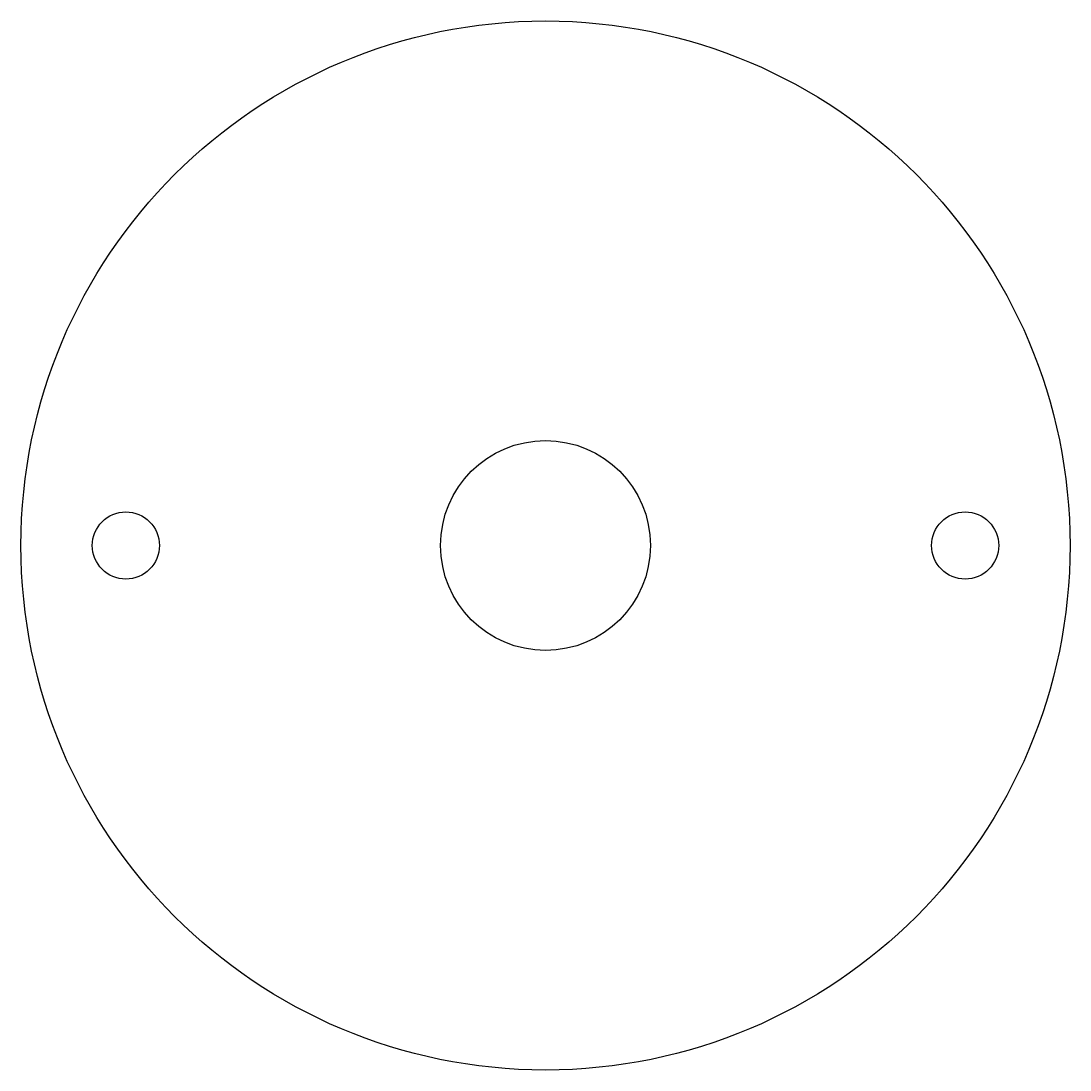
# Model space of a CAD drawing. Header units: millimetres. Extents: x 0 to 250, y 0 to 250.
import ezdxf

# ---------------------------------------------------------------- set-up
doc = ezdxf.new("R2010")
doc.units = ezdxf.units.MM
doc.layers.add('flat', color=7, linetype='CONTINUOUS')

msp = doc.modelspace()

# ---------------------------------------------------------------- linework, layer by layer
at = {"layer": 'flat'}
for centre, radius in [((125, 125), 125), ((125, 125), 25), ((25, 125), 8), ((225, 125), 8)]:
    msp.add_circle(centre, radius, dxfattribs=at)

doc.saveas('drawing.dxf')
